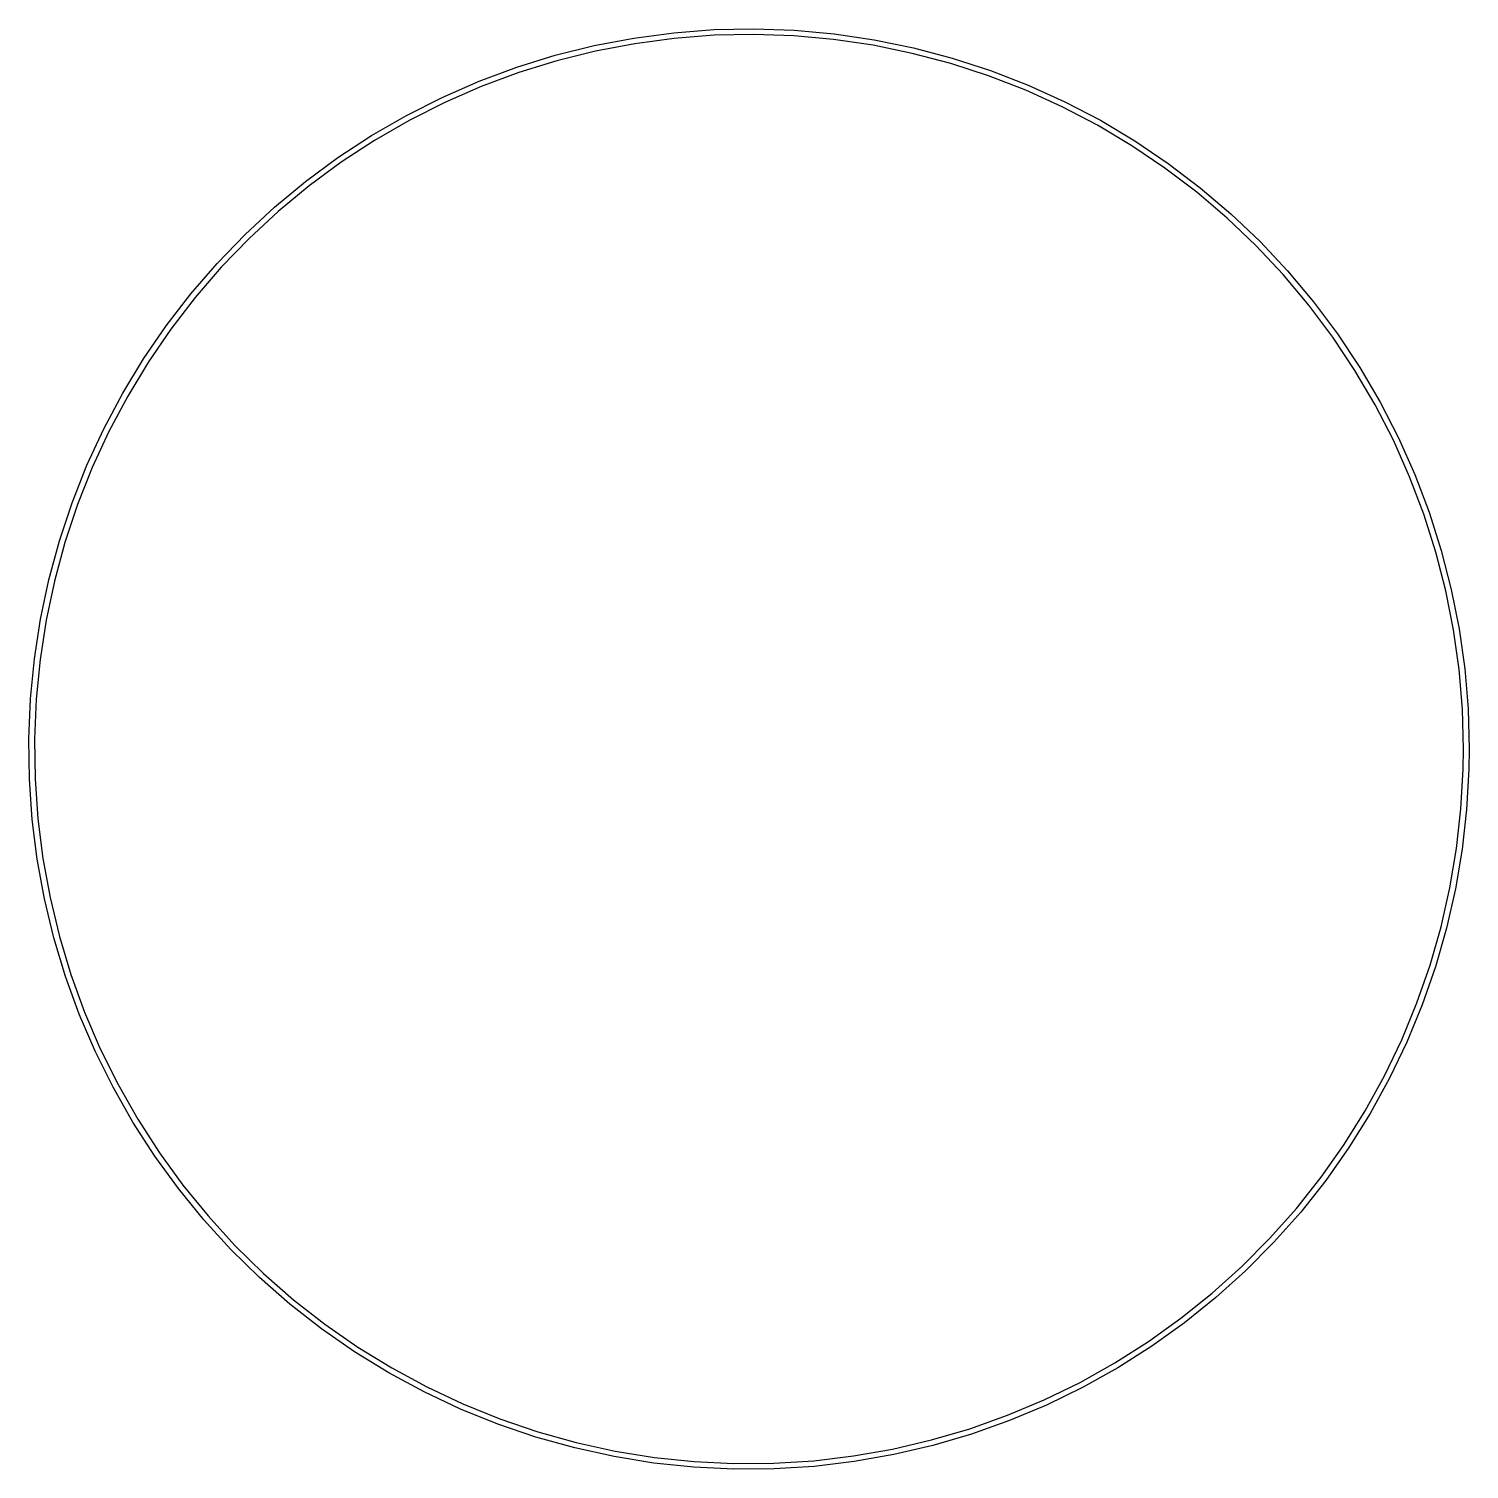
# Model space of a CAD drawing. Extents: x -12 to 12.1, y -12 to 12.
import ezdxf

# ---------------------------------------------------------------- set-up
doc = ezdxf.new("R2010")
doc.units = 0
doc.layers.add('BLACK', color=7, linetype='CONTINUOUS')

msp = doc.modelspace()

# ---------------------------------------------------------------- linework, layer by layer
at = {"layer": 'BLACK', "linetype": 'CONTINUOUS'}
for p, q in [((-0.58864, 12.0356), (0.084124, 12.0497)), ((0.084124, 12.0497), (0.756626, 12.0262)), ((-2.58756, 11.7689), (-1.92657, 11.895)), ((-1.92657, 11.895), (-1.25957, 11.984)), ((-1.24962, 11.8894), (-1.91136, 11.8011)), ((-1.25957, 11.984), (-0.58864, 12.0356)), ((-0.583993, 11.9406), (-1.24962, 11.8894)), ((0.08346, 11.9546), (-0.583993, 11.9406)), ((0.750653, 11.9313), (0.08346, 11.9546)), ((1.41551, 11.8708), (0.750653, 11.9313)), ((0.756626, 12.0262), (1.42677, 11.9652)), ((2.07594, 11.7733), (1.41551, 11.8708)), ((1.42677, 11.9652), (2.09246, 11.8669)), ((2.09246, 11.8669), (2.75163, 11.7316)), ((-3.8833, 11.4071), (-3.24048, 11.6061)), ((-3.24048, 11.6061), (-2.58756, 11.7689)), ((-2.56713, 11.676), (-3.2149, 11.5145)), ((-1.91136, 11.8011), (-2.56713, 11.676)), ((2.72991, 11.639), (2.07594, 11.7733)), ((3.37536, 11.4685), (2.72991, 11.639)), ((2.75163, 11.7316), (3.40221, 11.5597)), ((-4.51401, 11.1726), (-3.8833, 11.4071)), ((-3.2149, 11.5145), (-3.85265, 11.3171)), ((4.01028, 11.2622), (3.37536, 11.4685)), ((3.40221, 11.5597), (4.04219, 11.3518)), ((4.04219, 11.3518), (4.66956, 11.1085)), ((-5.13064, 10.9032), (-4.51401, 11.1726)), ((-3.85265, 11.3171), (-4.47837, 11.0844)), ((4.6327, 11.0208), (4.01028, 11.2622)), ((4.66956, 11.1085), (5.28237, 10.8305)), ((-5.73127, 10.5998), (-5.13064, 10.9032)), ((-4.47837, 11.0844), (-5.09014, 10.8171)), ((5.24067, 10.745), (4.6327, 11.0208)), ((-5.09014, 10.8171), (-5.68603, 10.5161)), ((5.8323, 10.4357), (5.24067, 10.745)), ((5.28237, 10.8305), (5.87871, 10.5187)), ((-6.31403, 10.2633), (-5.73127, 10.5998)), ((-5.68603, 10.5161), (-6.26419, 10.1823)), ((6.40574, 10.0938), (5.8323, 10.4357)), ((5.87871, 10.5187), (6.45671, 10.1742)), ((-6.8771, 9.89485), (-6.31403, 10.2633)), ((-6.26419, 10.1823), (-6.82281, 9.81674)), ((6.45671, 10.1742), (7.01458, 9.79786)), ((-7.41872, 9.49553), (-6.8771, 9.89485)), ((6.95921, 9.72052), (6.40574, 10.0938)), ((-6.82281, 9.81674), (-7.36016, 9.42057)), ((7.49097, 9.31689), (6.95921, 9.72052)), ((7.01458, 9.79786), (7.55058, 9.39102)), ((-7.93721, 9.0666), (-7.41872, 9.49553)), ((-7.36016, 9.42057), (-7.87455, 8.99503)), ((7.99937, 8.8842), (7.49097, 9.31689)), ((7.55058, 9.39102), (8.06302, 8.95489)), ((-8.43094, 8.6094), (-7.93721, 9.0666)), ((-7.87455, 8.99503), (-8.36439, 8.54143)), ((8.06302, 8.95489), (8.55033, 8.49084)), ((8.48283, 8.42381), (7.99937, 8.8842)), ((-8.89839, 8.12534), (-8.43094, 8.6094)), ((-8.36439, 8.54143), (-8.82814, 8.0612)), ((8.55033, 8.49084), (9.01097, 8.00031)), ((8.93983, 7.93715), (8.48283, 8.42381)), ((-9.33808, 7.61595), (-8.89839, 8.12534)), ((-8.82814, 8.0612), (-9.26436, 7.55583)), ((9.01097, 8.00031), (9.44351, 7.48483)), ((9.36896, 7.42574), (8.93983, 7.93715)), ((-9.74865, 7.08281), (-9.33808, 7.61595)), ((-9.26436, 7.55583), (-9.6717, 7.0269)), ((9.44351, 7.48483), (9.8466, 6.94601)), ((9.76886, 6.89118), (9.36896, 7.42574)), ((-10.1288, 6.52758), (-9.74865, 7.08281)), ((-9.6717, 7.0269), (-10.0489, 6.47605)), ((10.1383, 6.33512), (9.76886, 6.89118)), ((9.8466, 6.94601), (10.219, 6.38553)), ((-10.4774, 5.952), (-10.1288, 6.52758)), ((-10.0489, 6.47605), (-10.3947, 5.90501)), ((10.4761, 5.7593), (10.1383, 6.33512)), ((10.219, 6.38553), (10.5595, 5.80513)), ((-10.7933, 5.35785), (-10.4774, 5.952)), ((-10.3947, 5.90501), (-10.7081, 5.31556)), ((10.5595, 5.80513), (10.8671, 5.20663)), ((10.7813, 5.16553), (10.4761, 5.7593)), ((-11.0756, 4.747), (-10.7933, 5.35785)), ((-10.7081, 5.31556), (-10.9881, 4.70953)), ((11.0528, 4.55565), (10.7813, 5.16553)), ((10.8671, 5.20663), (11.1408, 4.5919)), ((-11.3233, 4.12134), (-11.0756, 4.747)), ((-10.9881, 4.70953), (-11.2339, 4.08881)), ((11.1408, 4.5919), (11.3797, 3.96284)), ((11.2899, 3.93156), (11.0528, 4.55565)), ((-11.5357, 3.48283), (-11.3233, 4.12134)), ((-11.2339, 4.08881), (-11.4446, 3.45534)), ((11.4918, 3.29521), (11.2899, 3.93156)), ((11.3797, 3.96284), (11.5832, 3.32143)), ((-11.7121, 2.83346), (-11.5357, 3.48283)), ((-11.4446, 3.45534), (-11.6197, 2.81109)), ((11.6578, 2.64858), (11.4918, 3.29521)), ((11.5832, 3.32143), (11.7505, 2.66966)), ((-11.852, 2.17526), (-11.7121, 2.83346)), ((-11.6197, 2.81109), (-11.7585, 2.15808)), ((11.7505, 2.66966), (11.8813, 2.00956)), ((11.7875, 1.9937), (11.6578, 2.64858)), ((-11.955, 1.51026), (-11.852, 2.17526)), ((-11.7585, 2.15808), (-11.8606, 1.49834)), ((11.8804, 1.3326), (11.7875, 1.9937)), ((11.8813, 2.00956), (11.9749, 1.3432)), ((-12.0206, 0.840566), (-11.955, 1.51026)), ((-11.8606, 1.49834), (-11.9258, 0.83393)), ((11.9362, 0.667339), (11.8804, 1.3326)), ((11.9749, 1.3432), (12.0312, 0.672649)), ((-12.0488, 0.168244), (-12.0206, 0.840566)), ((-11.9258, 0.83393), (-11.9537, 0.166916)), ((11.9549, 0), (11.9362, 0.667339)), ((12.0312, 0.672649), (12.05, 0)), ((-12.0488, 0.166916), (-12.0488, 0.168244)), ((-12.0394, -0.504602), (-12.0488, 0.166916)), ((-11.9537, 0.166916), (-11.9444, -0.500618)), ((11.9502, -0.3338), (11.9549, 0)), ((12.05, 0), (12.0453, -0.336456)), ((11.9129, -1.00036), (11.9502, -0.3338)), ((12.0453, -0.336456), (12.0077, -1.00832)), ((-11.9925, -1.17587), (-12.0394, -0.504602)), ((-11.9444, -0.500618), (-11.8978, -1.16659)), ((-11.9082, -1.84348), (-11.9925, -1.17587)), ((-11.8978, -1.16659), (-11.8141, -1.82893)), ((11.8385, -1.6638), (11.9129, -1.00036)), ((12.0077, -1.00832), (11.9327, -1.67704)), ((11.7272, -2.32205), (11.8385, -1.6638)), ((11.9327, -1.67704), (11.8205, -2.34052)), ((-11.7867, -2.50534), (-11.9082, -1.84348)), ((-11.8141, -1.82893), (-11.6936, -2.48556)), ((11.5793, -2.97306), (11.7272, -2.32205)), ((11.8205, -2.34052), (11.6714, -2.99671)), ((-11.6284, -3.15938), (-11.7867, -2.50534)), ((-11.6936, -2.48556), (-11.5367, -3.13444)), ((11.3953, -3.61479), (11.5793, -2.97306)), ((11.6714, -2.99671), (11.4859, -3.64356)), ((-11.434, -3.80357), (-11.6284, -3.15938)), ((-11.5367, -3.13444), (-11.3437, -3.77354)), ((11.1757, -4.24526), (11.3953, -3.61479)), ((-11.2038, -4.4359), (-11.434, -3.80357)), ((-11.3437, -3.77354), (-11.1154, -4.40088)), ((11.4859, -3.64356), (11.2646, -4.27904)), ((10.9213, -4.86249), (11.1757, -4.24526)), ((11.2646, -4.27904), (11.0082, -4.90118)), ((-10.9387, -5.0544), (-11.2038, -4.4359)), ((-11.1154, -4.40088), (-10.8524, -5.0145)), ((-10.6395, -5.65713), (-10.9387, -5.0544)), ((-10.8524, -5.0145), (-10.5555, -5.61247)), ((10.6329, -5.46455), (10.9213, -4.86249)), ((11.0082, -4.90118), (10.7175, -5.50803)), ((10.3112, -6.04957), (10.6329, -5.46455)), ((10.7175, -5.50803), (10.3933, -6.09771)), ((-10.3071, -6.24222), (-10.6395, -5.65713)), ((-10.5555, -5.61247), (-10.2258, -6.19295)), ((-9.94262, -6.80785), (-10.3071, -6.24222)), ((-10.2258, -6.19295), (-9.86413, -6.75411)), ((9.95747, -6.61573), (10.3112, -6.04957)), ((10.3933, -6.09771), (10.0367, -6.66837)), ((9.57264, -7.16125), (9.95747, -6.61573)), ((10.0367, -6.66837), (9.64881, -7.21823)), ((-9.54709, -7.35225), (-9.94262, -6.80785)), ((-9.86413, -6.75411), (-9.47172, -7.29421)), ((9.15797, -7.68445), (9.57264, -7.16125)), ((9.64881, -7.21823), (9.23084, -7.74559)), ((-9.12179, -7.87372), (-9.54709, -7.35225)), ((-9.47172, -7.29421), (-9.04978, -7.81156)), ((8.71473, -8.18367), (9.15797, -7.68445)), ((-8.66804, -8.37063), (-9.12179, -7.87372)), ((-9.04978, -7.81156), (-8.59962, -8.30455)), ((9.23084, -7.74559), (8.78407, -8.24879)), ((8.24432, -8.65738), (8.71473, -8.18367)), ((-8.18727, -8.84145), (-8.66804, -8.37063)), ((-8.59962, -8.30455), (-8.12264, -8.77165)), ((8.78407, -8.24879), (8.30992, -8.72627)), ((7.74819, -9.10409), (8.24432, -8.65738)), ((-7.68096, -9.28468), (-8.18727, -8.84145)), ((-8.12264, -8.77165), (-7.62032, -9.21139)), ((8.30992, -8.72627), (7.80984, -9.17654)), ((7.22791, -9.52242), (7.74819, -9.10409)), ((-7.1507, -9.69897), (-7.68096, -9.28468)), ((-7.62032, -9.21139), (-7.09425, -9.6224)), ((7.80984, -9.17654), (7.28542, -9.59819)), ((-7.09425, -9.6224), (-6.54605, -10.0034)), ((6.68508, -9.91104), (7.22791, -9.52242)), ((7.28542, -9.59819), (6.73827, -9.9899)), ((-6.59814, -10.083), (-7.1507, -9.69897)), ((-6.025, -10.4356), (-6.59814, -10.083)), ((-6.54605, -10.0034), (-5.97744, -10.3532)), ((6.12141, -10.2688), (6.68508, -9.91104)), ((6.73827, -9.9899), (6.17012, -10.3505)), ((-5.97744, -10.3532), (-5.39018, -10.6708)), ((5.53865, -10.5945), (6.12141, -10.2688)), ((6.17012, -10.3505), (5.58272, -10.6788)), ((-5.43307, -10.7557), (-6.025, -10.4356)), ((4.93861, -10.8871), (5.53865, -10.5945)), ((-4.82421, -11.0422), (-5.43307, -10.7557)), ((-5.39018, -10.6708), (-4.78612, -10.955)), ((5.58272, -10.6788), (4.97791, -10.9737)), ((-4.20029, -11.2942), (-4.82421, -11.0422)), ((-4.78612, -10.955), (-4.16714, -11.2051)), ((4.32318, -11.1458), (4.93861, -10.8871)), ((4.97791, -10.9737), (4.35758, -11.2345)), ((-3.56328, -11.5111), (-4.20029, -11.2942)), ((-4.16714, -11.2051), (-3.53515, -11.4202)), ((3.69426, -11.3698), (4.32318, -11.1458)), ((4.35758, -11.2345), (3.72365, -11.4602)), ((-2.91516, -11.6921), (-3.56328, -11.5111)), ((-3.53515, -11.4202), (-2.89215, -11.5998)), ((2.40386, -11.7107), (3.05382, -11.5583)), ((3.05382, -11.5583), (3.69426, -11.3698)), ((3.72365, -11.4602), (3.07812, -11.6502)), ((-2.25794, -11.8366), (-2.91516, -11.6921)), ((-2.89215, -11.5998), (-2.24012, -11.7431)), ((-2.24012, -11.7431), (-1.58111, -11.8499)), ((1.7464, -11.8266), (2.40386, -11.7107)), ((2.42299, -11.8039), (1.7603, -11.9207)), ((3.07812, -11.6502), (2.42299, -11.8039)), ((-1.59369, -11.9441), (-2.25794, -11.8366)), ((-0.924464, -12.0145), (-1.59369, -11.9441)), ((-1.58111, -11.8499), (-0.917166, -11.9196)), ((-0.252356, -12.0474), (-0.924464, -12.0145)), ((-0.917166, -11.9196), (-0.250364, -11.9523)), ((0.420539, -12.0427), (-0.252356, -12.0474)), ((-0.250364, -11.9523), (0.417219, -11.9476)), ((0.417219, -11.9476), (1.0835, -11.9057)), ((1.09212, -12.0004), (0.420539, -12.0427)), ((1.0835, -11.9057), (1.7464, -11.8266)), ((1.7603, -11.9207), (1.09212, -12.0004))]:
    msp.add_line(p, q, dxfattribs=at)

doc.saveas('drawing.dxf')
